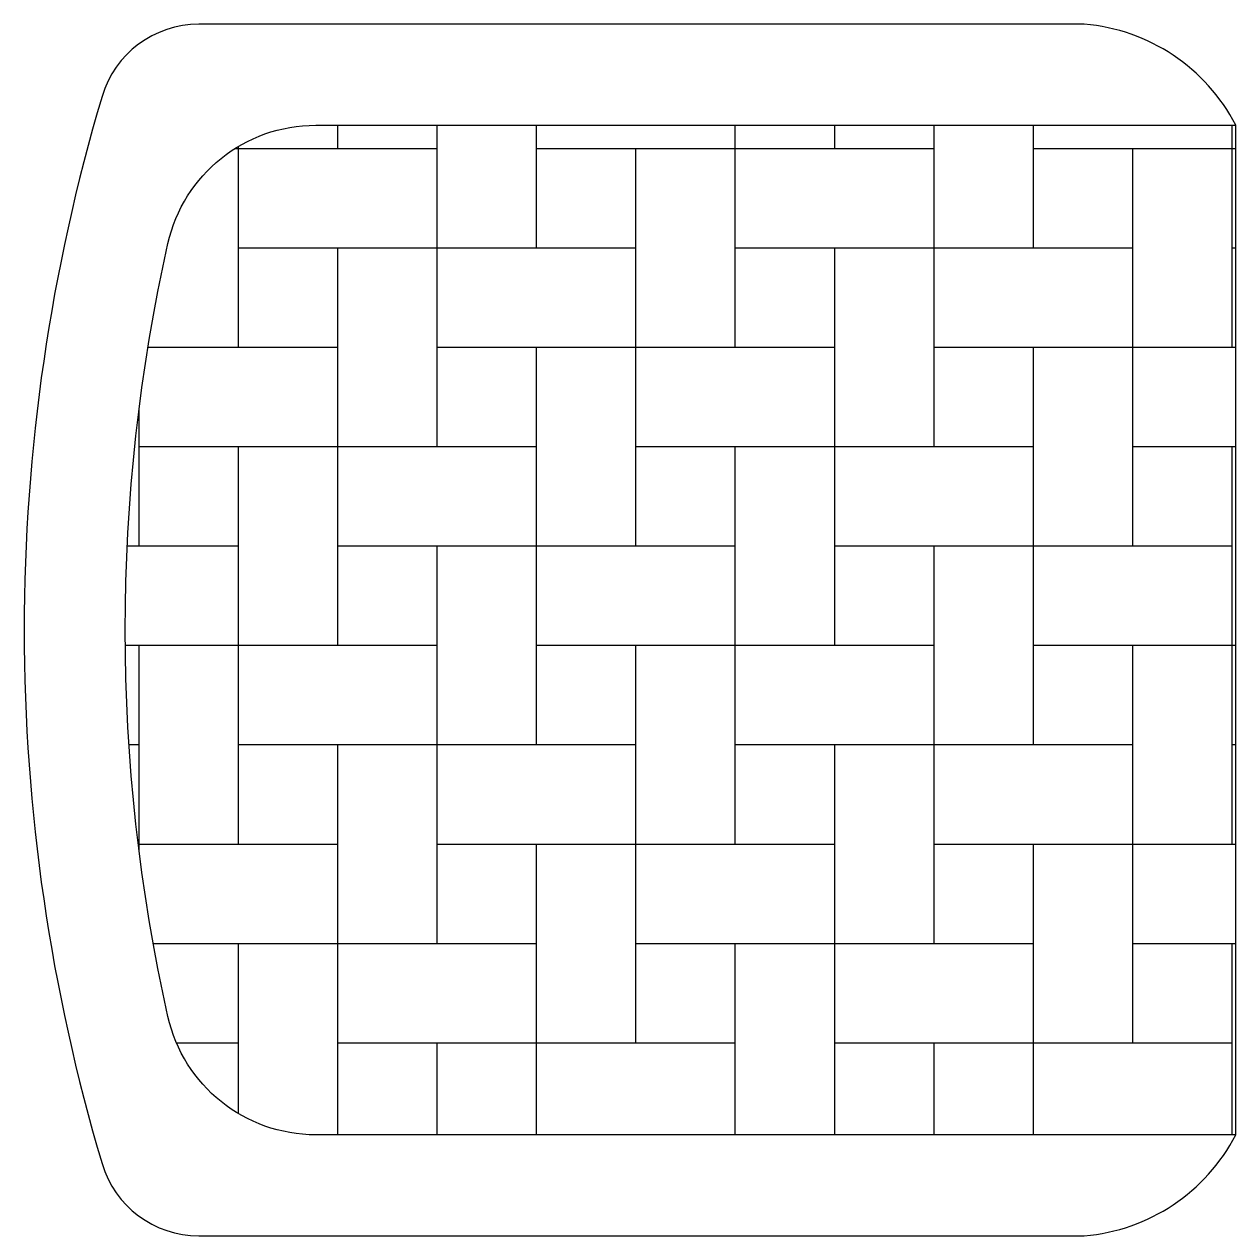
# Model space of a CAD drawing. Header units: millimetres. Extents: x -878.05 to -877.44, y 2728.931 to 2729.54.
import ezdxf

# ---------------------------------------------------------------- set-up
doc = ezdxf.new("R2010")
doc.units = ezdxf.units.MM
doc.header["$LTSCALE"] = 10
doc.layers.add('Móveis_cadeiras', color=2, linetype='Continuous')

msp = doc.modelspace()

# ---------------------------------------------------------------- hatches: boundary and pattern name
at = {"layer": 'Móveis_cadeiras'}
h = msp.add_hatch(dxfattribs=at)
h.set_pattern_fill('CERAMICA02', color=1, scale=0.5, angle=90, style=0, pattern_type=2)
h.set_pattern_definition([(90, (0.9079, -1.672547), (-0.05, 0.15), [0.2, -0.05]), (180, (0.9579, -1.672547), (-0.15, -0.05), [0.2, -0.05])])
h.paths.add_polyline_path([(-877.90311, 2729.48941, 0.351), (-877.97746, 2729.42988, 0.110716), (-877.97746, 2729.04095, 0.351), (-877.90311, 2728.98141), (-877.44019, 2728.98141), (-877.44019, 2729.48941)])

# ---------------------------------------------------------------- linework, layer by layer
msp.add_lwpolyline([(-877.96193, 2729.54021, 0.331679), (-878.01062, 2729.50393, 0.145898), (-878.01062, 2728.9669, 0.331679), (-877.96193, 2728.93061), (-877.51639, 2728.93061, 0.258195), (-877.44019, 2728.98141), (-877.44019, 2729.48941, 0.258195), (-877.51639, 2729.54021)], format="xyb", close=True, dxfattribs=at)
msp.add_lwpolyline([(-877.44019, 2728.98141), (-877.90311, 2728.98141, -0.351), (-877.97746, 2729.04095, -0.110716), (-877.97746, 2729.42988, -0.351), (-877.90311, 2729.48941), (-877.44019, 2729.48941)], format="xyb", dxfattribs=at)

doc.saveas('drawing.dxf')
